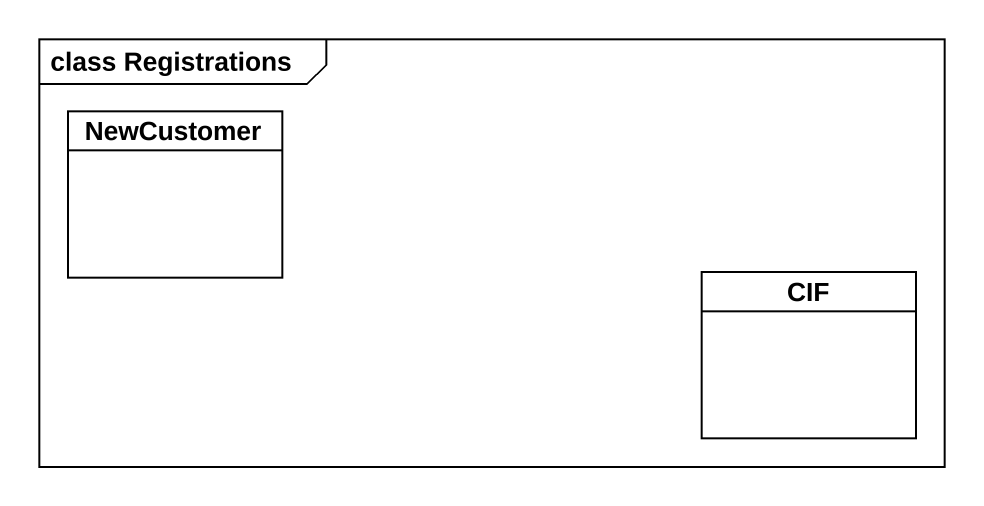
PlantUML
@startuml
mainframe class Registrations
hide circle
hide empty members
class NewCustomer
class CIF
@enduml
